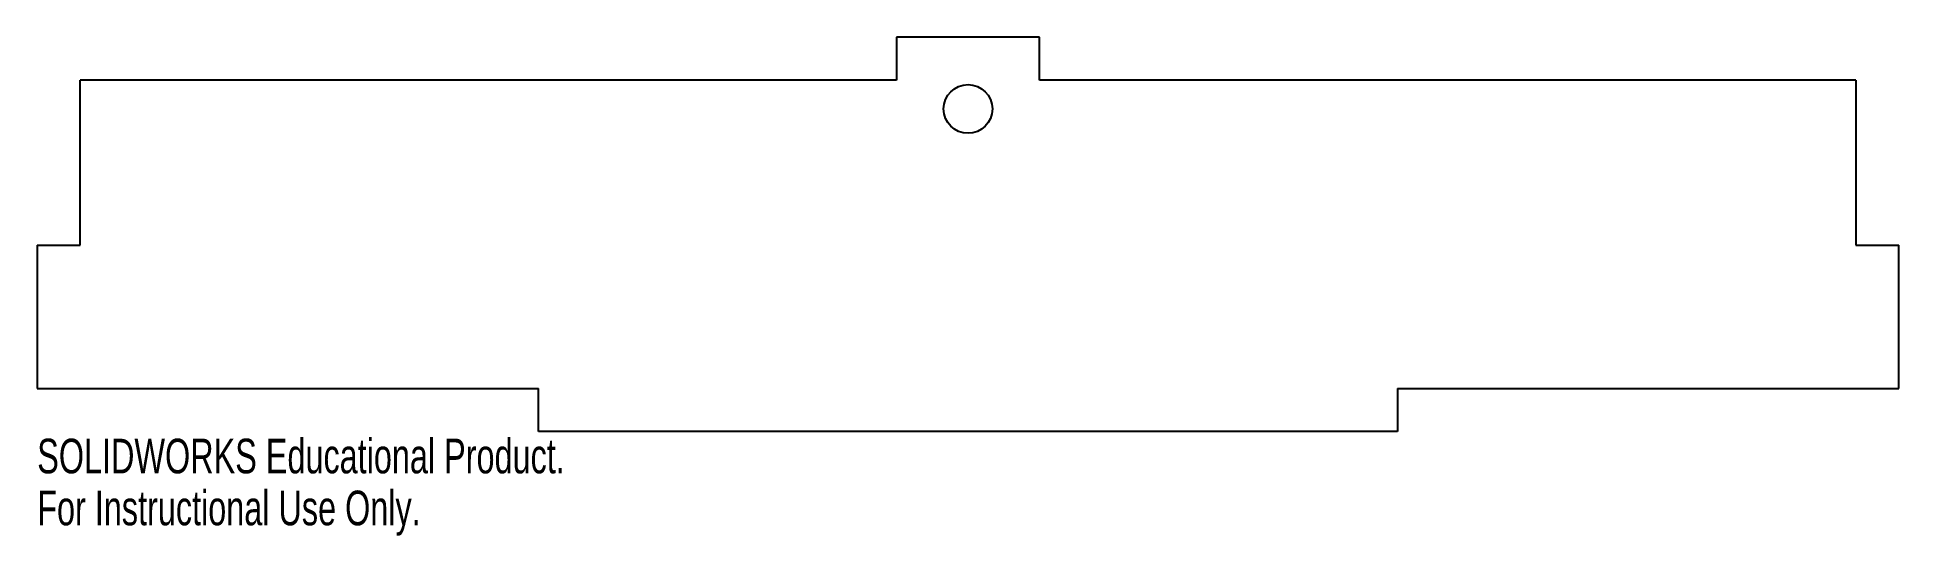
# Model space of a CAD drawing. Header units: millimetres. Extents: x -130 to 130, y -21 to 49.
import ezdxf

# ---------------------------------------------------------------- set-up
doc = ezdxf.new("R2010")
doc.units = ezdxf.units.MM
doc.styles.add('SLDTEXTSTYLE0', font='TXT', dxfattribs={"width": 0.7})

msp = doc.modelspace()

# ---------------------------------------------------------------- linework, layer by layer
at = {"color": 7, "linetype": 'Continuous', "lineweight": 25}
for p, q in [((10, 49), (-10, 49)), ((-10, 49), (-10, 43)), ((10, 43), (10, 49)), ((-10, 43), (-124, 43)), ((-124, 20), (-124, 43)), ((124, 43), (10, 43)), ((124, 43), (124, 20)), ((-130, 20), (-124, 20)), ((-130, 20), (-130, 0)), ((124, 20), (130, 20)), ((130, 0), (130, 20)), ((-130, 0), (-60, 0)), ((-60, -6), (-60, 0)), ((60, 0), (60, -6)), ((60, 0), (130, 0)), ((60, -6), (-60, -6))]:
    msp.add_line(p, q, dxfattribs=at)
msp.add_circle((0, 39), 3.4, dxfattribs=at)

# ---------------------------------------------------------------- texts
at = {"color": 7, "linetype": 'Continuous', "char_height": 4.8336, "attachment_point": 1, "style": 'SLDTEXTSTYLE0'}
for s, insert in [('SOLIDWORKS Educational Product.', (-130, -7.02)), ('For Instructional Use Only.', (-130, -14.27))]:
    msp.add_mtext(s, dxfattribs=dict(at, insert=insert))

doc.saveas('drawing.dxf')
